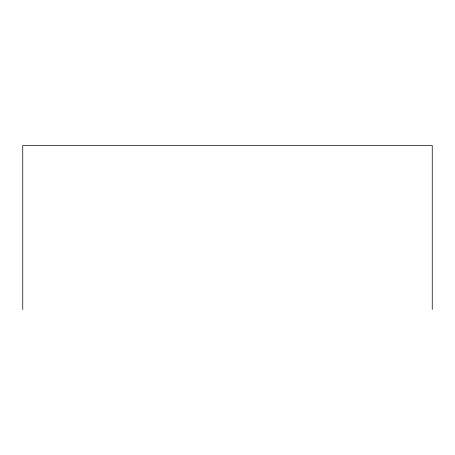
<?xml version="1.0" encoding="UTF-8"?>
<svg xmlns="http://www.w3.org/2000/svg" width="455" height="455" viewBox="0 0 455 455"><rect width="100%" height="100%" fill="white"/><g stroke="black" fill="none" stroke-linecap="round" stroke-linejoin="round"><path stroke-width="0.68" d="M432.25 309.468L432.25 145.532L22.75 145.532L22.75 309.468"/></g></svg>
